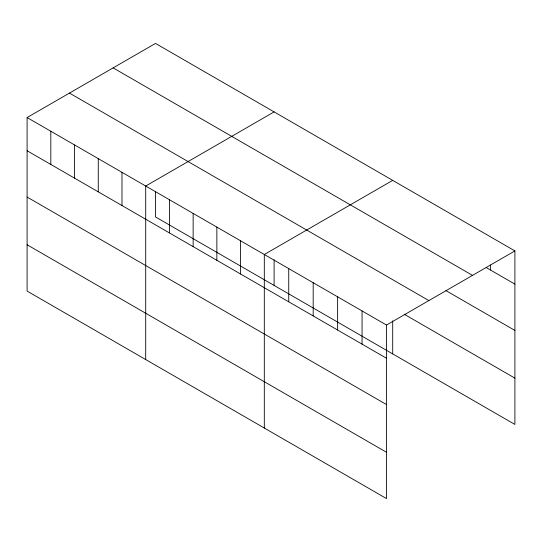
<?xml version="1.0" encoding="UTF-8"?>
<svg xmlns="http://www.w3.org/2000/svg" width="542" height="542" viewBox="0 0 542 542"><rect width="100%" height="100%" fill="white"/><g stroke="black" fill="none" stroke-linecap="round" stroke-linejoin="round"><path stroke-width="0.81" d="M27.1 117.553L386.5 325.051L386.5 498.579L27.1 291.081L27.1 117.553L155.5 43.421L514.9 250.919L514.9 424.447L155.5 216.949L155.5 191.312M274.103 111.896L145.703 186.028L145.703 359.556M392.706 180.371L264.306 254.503L264.306 428.031M386.5 325.051L514.9 250.919M486.147 267.524L514.9 284.123M113.129 67.886L472.529 275.383M445.897 290.593L514.9 330.43M69.471 93.088L428.871 300.586M404.203 314.231L514.9 378.14M27.1 150.757L386.5 358.255M27.1 197.064L386.5 404.562M27.1 244.774L386.5 452.272M490.463 265.031L490.463 270.011M392.706 320.823L392.706 353.899M362.063 310.939L362.063 344.143M337.625 296.833L337.625 330.031M313.181 282.721L313.181 315.925M288.744 268.608L288.744 301.813M274.103 259.787L274.103 285.424M240.587 240.804L240.587 274.008M216.861 227.112L216.861 260.316M193.142 213.412L193.142 246.617M169.422 199.72L169.422 232.924M121.984 172.329L121.984 205.533M98.265 158.637L98.265 191.841M74.539 144.944L74.539 178.142M50.819 131.245L50.819 164.45"/></g></svg>
